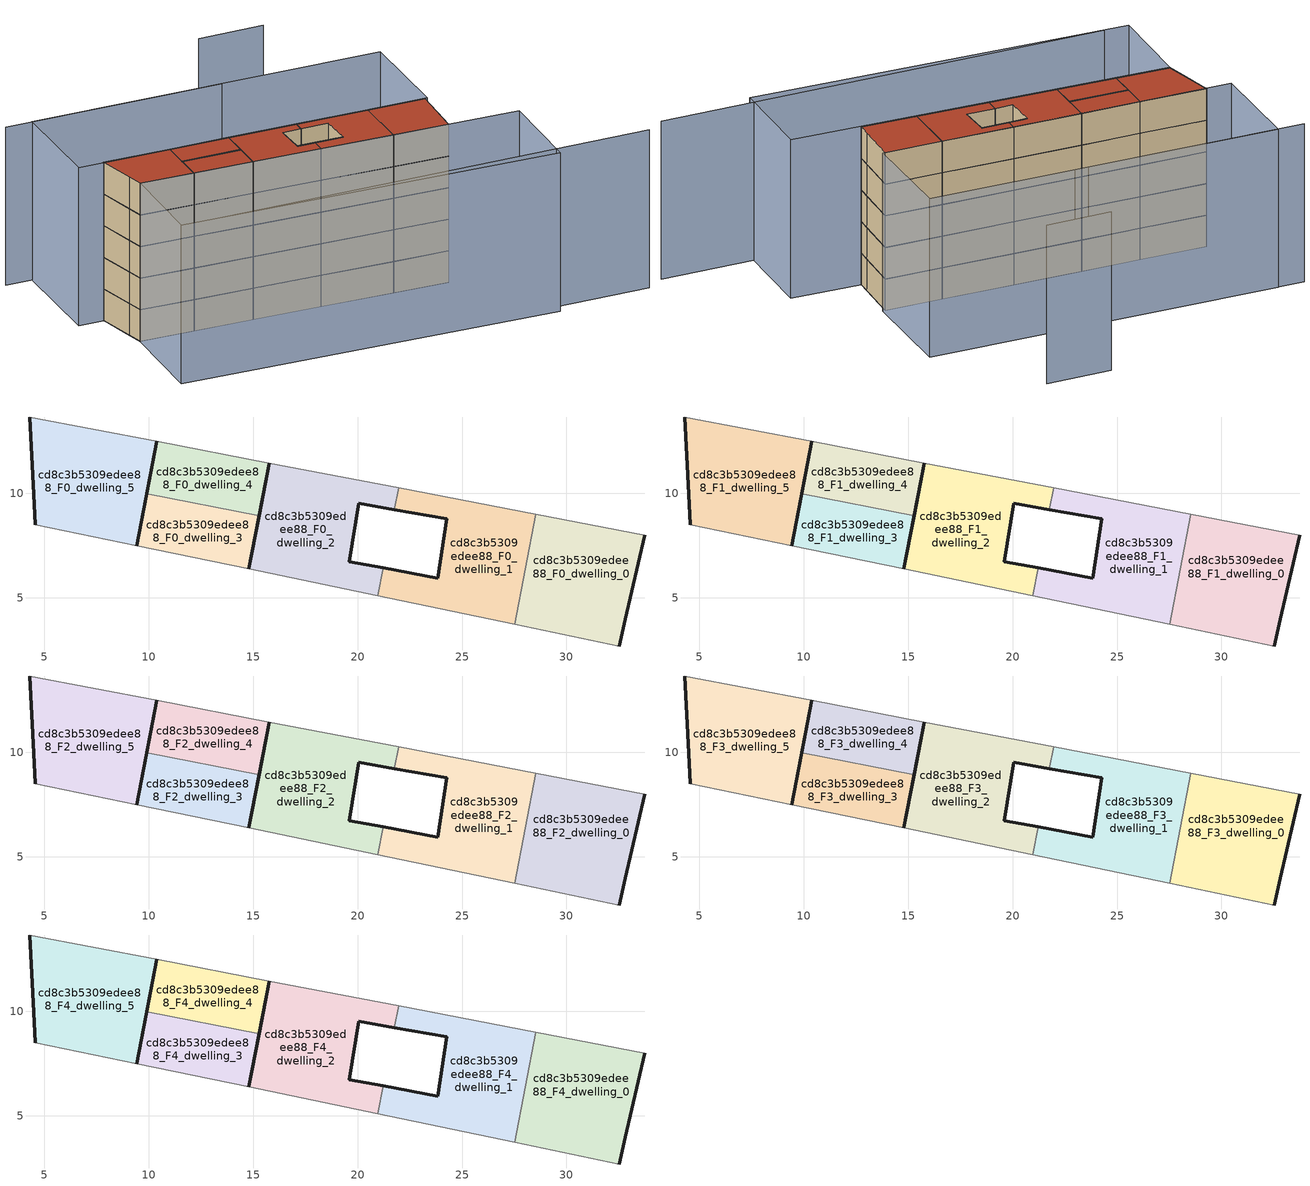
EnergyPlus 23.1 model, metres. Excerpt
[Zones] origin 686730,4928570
cd8c3b5309edee88_F0_dwelling_0
 floor ground (EU_floor_Construction): 32.53,2.69 32.82,3.97 33.74,7.99 28.54,8.99 27.52,3.73 z0
 wall outside (EU_wall_Construction): 33.74,7.99 32.82,3.97 32.53,2.69 z0:3
 wall to cd8c3b5309edee88_F0_dwelling_1 (EU_wall_Construction): 27.52,3.73 28.54,8.99 z0:3
 wall adiabatic (EU_wall_Construction): 28.54,8.99 33.74,7.99 / 32.53,2.69 27.52,3.73 z0:3
cd8c3b5309edee88_F0_dwelling_1
 floor ground (EU_floor_Construction): 27.52,3.73 28.54,8.99 21.96,10.26 21.76,9.22 24.27,8.79 23.84,5.95 21.23,6.43 20.97,5.1 z0
 wall outside (EU_wall_Construction): 21.23,6.43 23.84,5.95 24.27,8.79 21.76,9.22 z0:3
 wall to cd8c3b5309edee88_F0_dwelling_2 (EU_wall_Construction): 21.76,9.22 21.96,10.26 / 20.97,5.1 21.23,6.43 z0:3
 wall adiabatic (EU_wall_Construction): 21.96,10.26 28.54,8.99 / 27.52,3.73 20.97,5.1 z0:3
cd8c3b5309edee88_F0_dwelling_2
 floor ground (EU_floor_Construction): 20.97,5.1 21.23,6.43 19.6,6.74 20.06,9.53 21.76,9.22 21.96,10.26 15.76,11.45 14.79,6.38 z0
 wall outside (EU_wall_Construction): 14.79,6.38 15.76,11.45 / 21.76,9.22 20.06,9.53 19.6,6.74 21.23,6.43 z0:3
 wall adiabatic (EU_wall_Construction): 20.97,5.1 14.79,6.38 / 15.76,11.45 21.96,10.26 z0:3
cd8c3b5309edee88_F0_dwelling_3
 floor ground (EU_floor_Construction): 14.79,6.38 15.28,8.94 9.89,9.97 9.42,7.5 z0
 wall outside (EU_wall_Construction): 15.28,8.94 14.79,6.38 / 9.42,7.5 9.89,9.97 z0:3
 wall to cd8c3b5309edee88_F0_dwelling_4 (EU_wall_Construction): 9.89,9.97 15.28,8.94 z0:3
 wall adiabatic (EU_wall_Construction): 14.79,6.38 9.42,7.5 z0:3
cd8c3b5309edee88_F0_dwelling_4
 floor ground (EU_floor_Construction): 15.28,8.94 15.76,11.45 10.38,12.49 9.89,9.97 z0
 wall outside (EU_wall_Construction): 15.76,11.45 15.28,8.94 / 9.89,9.97 10.38,12.49 z0:3
 wall adiabatic (EU_wall_Construction): 10.38,12.49 15.76,11.45 z0:3
cd8c3b5309edee88_F0_dwelling_5
 floor ground (EU_floor_Construction): 9.42,7.5 10.38,12.49 4.31,13.66 4.49,9.96 4.56,8.51 z0
 wall outside (EU_wall_Construction): 10.38,12.49 9.42,7.5 / 4.56,8.51 4.49,9.96 4.31,13.66 z0:3
 wall adiabatic (EU_wall_Construction): 4.31,13.66 10.38,12.49 / 9.42,7.5 4.56,8.51 z0:3
cd8c3b5309edee88_F1_dwelling_0
 floor to cd8c3b5309edee88_F0_dwelling_0 (EU_floor_Construction): 32.53,2.69 32.82,3.97 33.74,7.99 28.54,8.99 27.52,3.73 z3
 wall outside (EU_wall_Construction): 33.74,7.99 32.82,3.97 32.53,2.69 z3:6
 wall to cd8c3b5309edee88_F1_dwelling_1 (EU_wall_Construction): 27.52,3.73 28.54,8.99 z3:6
 wall adiabatic (EU_wall_Construction): 28.54,8.99 33.74,7.99 / 32.53,2.69 27.52,3.73 z3:6
cd8c3b5309edee88_F1_dwelling_1
 floor to cd8c3b5309edee88_F0_dwelling_1 (EU_floor_Construction): 27.52,3.73 28.54,8.99 21.96,10.26 21.76,9.22 24.27,8.79 23.84,5.95 21.23,6.43 20.97,5.1 z3
 wall outside (EU_wall_Construction): 21.23,6.43 23.84,5.95 24.27,8.79 21.76,9.22 z3:6
 wall to cd8c3b5309edee88_F1_dwelling_2 (EU_wall_Construction): 21.76,9.22 21.96,10.26 / 20.97,5.1 21.23,6.43 z3:6
 wall adiabatic (EU_wall_Construction): 21.96,10.26 28.54,8.99 / 27.52,3.73 20.97,5.1 z3:6
cd8c3b5309edee88_F1_dwelling_2
 floor to cd8c3b5309edee88_F0_dwelling_2 (EU_floor_Construction): 20.97,5.1 21.23,6.43 19.6,6.74 20.06,9.53 21.76,9.22 21.96,10.26 15.76,11.45 14.79,6.38 z3
 wall outside (EU_wall_Construction): 14.79,6.38 15.76,11.45 / 21.76,9.22 20.06,9.53 19.6,6.74 21.23,6.43 z3:6
 wall adiabatic (EU_wall_Construction): 20.97,5.1 14.79,6.38 / 15.76,11.45 21.96,10.26 z3:6
cd8c3b5309edee88_F1_dwelling_3
 floor to cd8c3b5309edee88_F0_dwelling_3 (EU_floor_Construction): 14.79,6.38 15.28,8.94 9.89,9.97 9.42,7.5 z3
 wall outside (EU_wall_Construction): 15.28,8.94 14.79,6.38 / 9.42,7.5 9.89,9.97 z3:6
 wall to cd8c3b5309edee88_F1_dwelling_4 (EU_wall_Construction): 9.89,9.97 15.28,8.94 z3:6
 wall adiabatic (EU_wall_Construction): 14.79,6.38 9.42,7.5 z3:6
cd8c3b5309edee88_F1_dwelling_4
 floor to cd8c3b5309edee88_F0_dwelling_4 (EU_floor_Construction): 15.28,8.94 15.76,11.45 10.38,12.49 9.89,9.97 z3
 wall outside (EU_wall_Construction): 15.76,11.45 15.28,8.94 / 9.89,9.97 10.38,12.49 z3:6
 wall adiabatic (EU_wall_Construction): 10.38,12.49 15.76,11.45 z3:6
cd8c3b5309edee88_F1_dwelling_5
 floor to cd8c3b5309edee88_F0_dwelling_5 (EU_floor_Construction): 9.42,7.5 10.38,12.49 4.31,13.66 4.49,9.96 4.56,8.51 z3
 wall outside (EU_wall_Construction): 10.38,12.49 9.42,7.5 / 4.56,8.51 4.49,9.96 4.31,13.66 z3:6
 wall adiabatic (EU_wall_Construction): 4.31,13.66 10.38,12.49 / 9.42,7.5 4.56,8.51 z3:6
cd8c3b5309edee88_F2_dwelling_0
 floor to cd8c3b5309edee88_F1_dwelling_0 (EU_floor_Construction): 32.53,2.69 32.82,3.97 33.74,7.99 28.54,8.99 27.52,3.73 z6
 wall outside (EU_wall_Construction): 33.74,7.99 32.82,3.97 32.53,2.69 z6:9
 wall to cd8c3b5309edee88_F2_dwelling_1 (EU_wall_Construction): 27.52,3.73 28.54,8.99 z6:9
 wall adiabatic (EU_wall_Construction): 28.54,8.99 33.74,7.99 / 32.53,2.69 27.52,3.73 z6:9
cd8c3b5309edee88_F2_dwelling_1
 floor to cd8c3b5309edee88_F1_dwelling_1 (EU_floor_Construction): 27.52,3.73 28.54,8.99 21.96,10.26 21.76,9.22 24.27,8.79 23.84,5.95 21.23,6.43 20.97,5.1 z6
 wall outside (EU_wall_Construction): 21.23,6.43 23.84,5.95 24.27,8.79 21.76,9.22 z6:9
 wall to cd8c3b5309edee88_F2_dwelling_2 (EU_wall_Construction): 21.76,9.22 21.96,10.26 / 20.97,5.1 21.23,6.43 z6:9
 wall adiabatic (EU_wall_Construction): 21.96,10.26 28.54,8.99 / 27.52,3.73 20.97,5.1 z6:9
cd8c3b5309edee88_F2_dwelling_2
 floor to cd8c3b5309edee88_F1_dwelling_2 (EU_floor_Construction): 20.97,5.1 21.23,6.43 19.6,6.74 20.06,9.53 21.76,9.22 21.96,10.26 15.76,11.45 14.79,6.38 z6
 wall outside (EU_wall_Construction): 14.79,6.38 15.76,11.45 / 21.76,9.22 20.06,9.53 19.6,6.74 21.23,6.43 z6:9
 wall adiabatic (EU_wall_Construction): 20.97,5.1 14.79,6.38 / 15.76,11.45 21.96,10.26 z6:9
cd8c3b5309edee88_F2_dwelling_3
 floor to cd8c3b5309edee88_F1_dwelling_3 (EU_floor_Construction): 14.79,6.38 15.28,8.94 9.89,9.97 9.42,7.5 z6
 wall outside (EU_wall_Construction): 15.28,8.94 14.79,6.38 / 9.42,7.5 9.89,9.97 z6:9
 wall to cd8c3b5309edee88_F2_dwelling_4 (EU_wall_Construction): 9.89,9.97 15.28,8.94 z6:9
 wall adiabatic (EU_wall_Construction): 14.79,6.38 9.42,7.5 z6:9
cd8c3b5309edee88_F2_dwelling_4
 floor to cd8c3b5309edee88_F1_dwelling_4 (EU_floor_Construction): 15.28,8.94 15.76,11.45 10.38,12.49 9.89,9.97 z6
 wall outside (EU_wall_Construction): 15.76,11.45 15.28,8.94 / 9.89,9.97 10.38,12.49 z6:9
 wall adiabatic (EU_wall_Construction): 10.38,12.49 15.76,11.45 z6:9
cd8c3b5309edee88_F2_dwelling_5
 floor to cd8c3b5309edee88_F1_dwelling_5 (EU_floor_Construction): 9.42,7.5 10.38,12.49 4.31,13.66 4.49,9.96 4.56,8.51 z6
 wall outside (EU_wall_Construction): 10.38,12.49 9.42,7.5 / 4.56,8.51 4.49,9.96 4.31,13.66 z6:9
 wall adiabatic (EU_wall_Construction): 4.31,13.66 10.38,12.49 / 9.42,7.5 4.56,8.51 z6:9
cd8c3b5309edee88_F3_dwelling_0
 floor to cd8c3b5309edee88_F2_dwelling_0 (EU_floor_Construction): 32.53,2.69 32.82,3.97 33.74,7.99 28.54,8.99 27.52,3.73 z9
 wall outside (EU_wall_Construction): 33.74,7.99 32.82,3.97 32.53,2.69 z9:12
 wall to cd8c3b5309edee88_F3_dwelling_1 (EU_wall_Construction): 27.52,3.73 28.54,8.99 z9:12
 wall adiabatic (EU_wall_Construction): 28.54,8.99 33.74,7.99 / 32.53,2.69 27.52,3.73 z9:12
cd8c3b5309edee88_F3_dwelling_1
 floor to cd8c3b5309edee88_F2_dwelling_1 (EU_floor_Construction): 27.52,3.73 28.54,8.99 21.96,10.26 21.76,9.22 24.27,8.79 23.84,5.95 21.23,6.43 20.97,5.1 z9
 wall outside (EU_wall_Construction): 21.23,6.43 23.84,5.95 24.27,8.79 21.76,9.22 z9:12
 wall to cd8c3b5309edee88_F3_dwelling_2 (EU_wall_Construction): 21.76,9.22 21.96,10.26 / 20.97,5.1 21.23,6.43 z9:12
 wall adiabatic (EU_wall_Construction): 21.96,10.26 28.54,8.99 / 27.52,3.73 20.97,5.1 z9:12
cd8c3b5309edee88_F3_dwelling_2
 floor to cd8c3b5309edee88_F2_dwelling_2 (EU_floor_Construction): 20.97,5.1 21.23,6.43 19.6,6.74 20.06,9.53 21.76,9.22 21.96,10.26 15.76,11.45 14.79,6.38 z9
 wall outside (EU_wall_Construction): 14.79,6.38 15.76,11.45 / 21.76,9.22 20.06,9.53 19.6,6.74 21.23,6.43 z9:12
 wall adiabatic (EU_wall_Construction): 20.97,5.1 14.79,6.38 / 15.76,11.45 21.96,10.26 z9:12
cd8c3b5309edee88_F3_dwelling_3
 floor to cd8c3b5309edee88_F2_dwelling_3 (EU_floor_Construction): 14.79,6.38 15.28,8.94 9.89,9.97 9.42,7.5 z9
 wall outside (EU_wall_Construction): 15.28,8.94 14.79,6.38 / 9.42,7.5 9.89,9.97 z9:12
 wall to cd8c3b5309edee88_F3_dwelling_4 (EU_wall_Construction): 9.89,9.97 15.28,8.94 z9:12
 wall adiabatic (EU_wall_Construction): 14.79,6.38 9.42,7.5 z9:12
cd8c3b5309edee88_F3_dwelling_4
 floor to cd8c3b5309edee88_F2_dwelling_4 (EU_floor_Construction): 15.28,8.94 15.76,11.45 10.38,12.49 9.89,9.97 z9
 wall outside (EU_wall_Construction): 15.76,11.45 15.28,8.94 / 9.89,9.97 10.38,12.49 z9:12
 wall adiabatic (EU_wall_Construction): 10.38,12.49 15.76,11.45 z9:12
cd8c3b5309edee88_F3_dwelling_5
 floor to cd8c3b5309edee88_F2_dwelling_5 (EU_floor_Construction): 9.42,7.5 10.38,12.49 4.31,13.66 4.49,9.96 4.56,8.51 z9
 wall outside (EU_wall_Construction): 10.38,12.49 9.42,7.5 / 4.56,8.51 4.49,9.96 4.31,13.66 z9:12
 wall adiabatic (EU_wall_Construction): 4.31,13.66 10.38,12.49 / 9.42,7.5 4.56,8.51 z9:12
cd8c3b5309edee88_F4_dwelling_0
 floor to cd8c3b5309edee88_F3_dwelling_0 (EU_floor_Construction): 32.53,2.69 32.82,3.97 33.74,7.99 28.54,8.99 27.52,3.73 z12
 wall outside (EU_wall_Construction): 33.74,7.99 32.82,3.97 32.53,2.69 z12:15
 wall to cd8c3b5309edee88_F4_dwelling_1 (EU_wall_Construction): 27.52,3.73 28.54,8.99 z12:15
 wall adiabatic (EU_wall_Construction): 28.54,8.99 33.74,7.99 / 32.53,2.69 27.52,3.73 z12:15
 roof outside (EU_roof_Construction): 33.74,7.99 32.82,3.97 32.53,2.69 27.52,3.73 28.54,8.99 z15
cd8c3b5309edee88_F4_dwelling_1
 floor to cd8c3b5309edee88_F3_dwelling_1 (EU_floor_Construction): 27.52,3.73 28.54,8.99 21.96,10.26 21.76,9.22 24.27,8.79 23.84,5.95 21.23,6.43 20.97,5.1 z12
 wall outside (EU_wall_Construction): 21.23,6.43 23.84,5.95 24.27,8.79 21.76,9.22 z12:15
 wall to cd8c3b5309edee88_F4_dwelling_2 (EU_wall_Construction): 21.76,9.22 21.96,10.26 / 20.97,5.1 21.23,6.43 z12:15
 wall adiabatic (EU_wall_Construction): 21.96,10.26 28.54,8.99 / 27.52,3.73 20.97,5.1 z12:15
 roof outside (EU_roof_Construction): 28.54,8.99 27.52,3.73 20.97,5.1 21.23,6.43 23.84,5.95 24.27,8.79 21.76,9.22 21.96,10.26 z15
cd8c3b5309edee88_F4_dwelling_2
 floor to cd8c3b5309edee88_F3_dwelling_2 (EU_floor_Construction): 20.97,5.1 21.23,6.43 19.6,6.74 20.06,9.53 21.76,9.22 21.96,10.26 15.76,11.45 14.79,6.38 z12
 wall outside (EU_wall_Construction): 14.79,6.38 15.76,11.45 / 21.76,9.22 20.06,9.53 19.6,6.74 21.23,6.43 z12:15
 wall adiabatic (EU_wall_Construction): 20.97,5.1 14.79,6.38 / 15.76,11.45 21.96,10.26 z12:15
 roof outside (EU_roof_Construction): 21.96,10.26 21.76,9.22 20.06,9.53 19.6,6.74 21.23,6.43 20.97,5.1 14.79,6.38 15.76,11.45 z15
cd8c3b5309edee88_F4_dwelling_3
 floor to cd8c3b5309edee88_F3_dwelling_3 (EU_floor_Construction): 14.79,6.38 15.28,8.94 9.89,9.97 9.42,7.5 z12
 wall outside (EU_wall_Construction): 15.28,8.94 14.79,6.38 / 9.42,7.5 9.89,9.97 z12:15
 wall to cd8c3b5309edee88_F4_dwelling_4 (EU_wall_Construction): 9.89,9.97 15.28,8.94 z12:15
 wall adiabatic (EU_wall_Construction): 14.79,6.38 9.42,7.5 z12:15
 roof outside (EU_roof_Construction): 15.28,8.94 14.79,6.38 9.42,7.5 9.89,9.97 z15
cd8c3b5309edee88_F4_dwelling_4
 floor to cd8c3b5309edee88_F3_dwelling_4 (EU_floor_Construction): 15.28,8.94 15.76,11.45 10.38,12.49 9.89,9.97 z12
 wall outside (EU_wall_Construction): 15.76,11.45 15.28,8.94 / 9.89,9.97 10.38,12.49 z12:15
 wall adiabatic (EU_wall_Construction): 10.38,12.49 15.76,11.45 z12:15
 roof outside (EU_roof_Construction): 15.76,11.45 15.28,8.94 9.89,9.97 10.38,12.49 z15
cd8c3b5309edee88_F4_dwelling_5
 floor to cd8c3b5309edee88_F3_dwelling_5 (EU_floor_Construction): 9.42,7.5 10.38,12.49 4.31,13.66 4.49,9.96 4.56,8.51 z12
 wall outside (EU_wall_Construction): 10.38,12.49 9.42,7.5 / 4.56,8.51 4.49,9.96 4.31,13.66 z12:15
 wall adiabatic (EU_wall_Construction): 4.31,13.66 10.38,12.49 / 9.42,7.5 4.56,8.51 z12:15
 roof outside (EU_roof_Construction): 10.38,12.49 9.42,7.5 4.56,8.51 4.49,9.96 4.31,13.66 z15
shading: 5.01,-0.52 45.88,-7.89 / 22.41,19.97 1.42,23.92 / 30.53,27.3 24.53,28.36 / 4.56,8.51 38.92,1.36 / 38.92,1.36 37.13,-7.23 / 37.13,-7.23 2.77,-0.08 / 2.77,-0.08 4.56,8.51 / 3.81,23.49 35.75,17.44 / 35.75,17.44 33.95,7.95 / 33.95,7.95 2.01,14 / 2.01,14 3.81,23.49 z0:15
[Building]
EU S2 Campaign: North Axis=0; Terrain=City; Solar Distribution=FullExterior
[Site:Location]
Bologna: Latitude=44.5; Longitude=11.25; Time Zone=1; Elevation=37
[SizingPeriod:WeatherFileDays]
AnnualSizingPeriod: Begin Month=1; Begin Day of Month=1; End Month=12; End Day of Month=31; Day of Week for Start Day=Monday; Use Weather File Daylight Saving Period=No; Use Weather File Rain and Snow Indicators=No
[MATERIAL]
EU_InternalMass_Material: Roughness=MediumRough; Thickness=0.1; Conductivity=1; Density=1800; Specific Heat=900; Thermal Absorptance=0.9; Solar Absorptance=0.7; Visible Absorptance=0.7
[MATERIAL:NOMASS] Roughness=MediumRough; Thermal Absorptance=0.9; Solar Absorptance=0.7; Visible Absorptance=0.7
Name | Thermal Resistance
EU_wall_NoMass | 0.779417
EU_roof_NoMass | 0.435466
EU_floor_NoMass | 0.588222
[CONSTRUCTION]
EU_wall_Construction: EU_wall_NoMass
EU_roof_Construction: EU_roof_NoMass
EU_floor_Construction: EU_floor_NoMass
EU_InternalMass_Construction: EU_InternalMass_Material
[ZONE] Type=1; Multiplier=1; Ceiling Height=autocalculate; Floor Area=autocalculate; Part of Total Floor Area=Yes
Name | Volume
cd8c3b5309edee88_F0_dwelling_0; cd8c3b5309edee88_F1_dwelling_0; cd8c3b5309edee88_F2_dwelling_0; cd8c3b5309edee88_F3_dwelling_0; cd8c3b5309edee88_F4_dwelling_0 | 84.2629
cd8c3b5309edee88_F0_dwelling_1; cd8c3b5309edee88_F1_dwelling_1; cd8c3b5309edee88_F2_dwelling_1; cd8c3b5309edee88_F3_dwelling_1; cd8c3b5309edee88_F4_dwelling_1 | 84.2622
cd8c3b5309edee88_F0_dwelling_2; cd8c3b5309edee88_F1_dwelling_2; cd8c3b5309edee88_F2_dwelling_2; cd8c3b5309edee88_F3_dwelling_2; cd8c3b5309edee88_F4_dwelling_2; cd8c3b5309edee88_F0_dwelling_5; cd8c3b5309edee88_F1_dwelling_5; cd8c3b5309edee88_F2_dwelling_5; cd8c3b5309edee88_F3_dwelling_5; cd8c3b5309edee88_F4_dwelling_5 | 84.2498
cd8c3b5309edee88_F0_dwelling_3; cd8c3b5309edee88_F1_dwelling_3; cd8c3b5309edee88_F2_dwelling_3; cd8c3b5309edee88_F3_dwelling_3; cd8c3b5309edee88_F4_dwelling_3 | 42.1311
cd8c3b5309edee88_F0_dwelling_4; cd8c3b5309edee88_F1_dwelling_4; cd8c3b5309edee88_F2_dwelling_4; cd8c3b5309edee88_F3_dwelling_4; cd8c3b5309edee88_F4_dwelling_4 | 42.1348
[INTERNALMASS] Construction=EU_InternalMass_Construction
Name | Zone or ZoneList | Surface Area
cd8c3b5309edee88_F0_dwelling_0_EU_InternalMass | cd8c3b5309edee88_F0_dwelling_0 | 28.0876
cd8c3b5309edee88_F0_dwelling_1_EU_InternalMass | cd8c3b5309edee88_F0_dwelling_1 | 28.0874
cd8c3b5309edee88_F0_dwelling_2_EU_InternalMass | cd8c3b5309edee88_F0_dwelling_2 | 28.0833
cd8c3b5309edee88_F0_dwelling_3_EU_InternalMass | cd8c3b5309edee88_F0_dwelling_3 | 14.044
cd8c3b5309edee88_F0_dwelling_4_EU_InternalMass | cd8c3b5309edee88_F0_dwelling_4 | 14.0448
cd8c3b5309edee88_F0_dwelling_5_EU_InternalMass | cd8c3b5309edee88_F0_dwelling_5 | 28.0831
cd8c3b5309edee88_F1_dwelling_0_EU_InternalMass | cd8c3b5309edee88_F1_dwelling_0 | 28.0876
cd8c3b5309edee88_F1_dwelling_1_EU_InternalMass | cd8c3b5309edee88_F1_dwelling_1 | 28.0874
cd8c3b5309edee88_F1_dwelling_2_EU_InternalMass | cd8c3b5309edee88_F1_dwelling_2 | 28.0833
cd8c3b5309edee88_F1_dwelling_3_EU_InternalMass | cd8c3b5309edee88_F1_dwelling_3 | 14.044
cd8c3b5309edee88_F1_dwelling_4_EU_InternalMass | cd8c3b5309edee88_F1_dwelling_4 | 14.0448
cd8c3b5309edee88_F1_dwelling_5_EU_InternalMass | cd8c3b5309edee88_F1_dwelling_5 | 28.0831
cd8c3b5309edee88_F2_dwelling_0_EU_InternalMass | cd8c3b5309edee88_F2_dwelling_0 | 28.0876
cd8c3b5309edee88_F2_dwelling_1_EU_InternalMass | cd8c3b5309edee88_F2_dwelling_1 | 28.0874
cd8c3b5309edee88_F2_dwelling_2_EU_InternalMass | cd8c3b5309edee88_F2_dwelling_2 | 28.0833
cd8c3b5309edee88_F2_dwelling_3_EU_InternalMass | cd8c3b5309edee88_F2_dwelling_3 | 14.044
cd8c3b5309edee88_F2_dwelling_4_EU_InternalMass | cd8c3b5309edee88_F2_dwelling_4 | 14.0448
cd8c3b5309edee88_F2_dwelling_5_EU_InternalMass | cd8c3b5309edee88_F2_dwelling_5 | 28.0831
cd8c3b5309edee88_F3_dwelling_0_EU_InternalMass | cd8c3b5309edee88_F3_dwelling_0 | 28.0876
cd8c3b5309edee88_F3_dwelling_1_EU_InternalMass | cd8c3b5309edee88_F3_dwelling_1 | 28.0874
cd8c3b5309edee88_F3_dwelling_2_EU_InternalMass | cd8c3b5309edee88_F3_dwelling_2 | 28.0833
cd8c3b5309edee88_F3_dwelling_3_EU_InternalMass | cd8c3b5309edee88_F3_dwelling_3 | 14.044
cd8c3b5309edee88_F3_dwelling_4_EU_InternalMass | cd8c3b5309edee88_F3_dwelling_4 | 14.0448
cd8c3b5309edee88_F3_dwelling_5_EU_InternalMass | cd8c3b5309edee88_F3_dwelling_5 | 28.0831
cd8c3b5309edee88_F4_dwelling_0_EU_InternalMass | cd8c3b5309edee88_F4_dwelling_0 | 28.0876
cd8c3b5309edee88_F4_dwelling_1_EU_InternalMass | cd8c3b5309edee88_F4_dwelling_1 | 28.0874
cd8c3b5309edee88_F4_dwelling_2_EU_InternalMass | cd8c3b5309edee88_F4_dwelling_2 | 28.0833
cd8c3b5309edee88_F4_dwelling_3_EU_InternalMass | cd8c3b5309edee88_F4_dwelling_3 | 14.044
cd8c3b5309edee88_F4_dwelling_4_EU_InternalMass | cd8c3b5309edee88_F4_dwelling_4 | 14.0448
cd8c3b5309edee88_F4_dwelling_5_EU_InternalMass | cd8c3b5309edee88_F4_dwelling_5 | 28.0831
[OTHEREQUIPMENT] Fuel Type=Electricity; Design Level Calculation Method=Watts/Area; Power per Zone Floor Area=1; Fraction Latent=0; Fraction Radiant=0; Fraction Lost=0; Carbon Dioxide Generation Rate=0; EndUse Subcategory=EU_Step8_InternalGains
Name | Zone or ZoneList or Space or SpaceList | Schedule
EU_Step8_InternalGain_cd8c3b5309edee88_F0_dwelling_0_f000 | cd8c3b5309edee88_F0_dwelling_0 | EU_Step8_GainSchedule_cd8c3b5309edee88_F0_dwelling_0_f000
EU_Step8_InternalGain_cd8c3b5309edee88_F0_dwelling_1_f000 | cd8c3b5309edee88_F0_dwelling_1 | EU_Step8_GainSchedule_cd8c3b5309edee88_F0_dwelling_1_f000
EU_Step8_InternalGain_cd8c3b5309edee88_F0_dwelling_2_f000 | cd8c3b5309edee88_F0_dwelling_2 | EU_Step8_GainSchedule_cd8c3b5309edee88_F0_dwelling_2_f000
EU_Step8_InternalGain_cd8c3b5309edee88_F0_dwelling_3_f000 | cd8c3b5309edee88_F0_dwelling_3 | EU_Step8_GainSchedule_cd8c3b5309edee88_F0_dwelling_3_f000
EU_Step8_InternalGain_cd8c3b5309edee88_F0_dwelling_4_f000 | cd8c3b5309edee88_F0_dwelling_4 | EU_Step8_GainSchedule_cd8c3b5309edee88_F0_dwelling_4_f000
EU_Step8_InternalGain_cd8c3b5309edee88_F0_dwelling_5_f000 | cd8c3b5309edee88_F0_dwelling_5 | EU_Step8_GainSchedule_cd8c3b5309edee88_F0_dwelling_5_f000
EU_Step8_InternalGain_cd8c3b5309edee88_F1_dwelling_0_f000 | cd8c3b5309edee88_F1_dwelling_0 | EU_Step8_GainSchedule_cd8c3b5309edee88_F1_dwelling_0_f000
EU_Step8_InternalGain_cd8c3b5309edee88_F1_dwelling_1_f000 | cd8c3b5309edee88_F1_dwelling_1 | EU_Step8_GainSchedule_cd8c3b5309edee88_F1_dwelling_1_f000
EU_Step8_InternalGain_cd8c3b5309edee88_F1_dwelling_2_f000 | cd8c3b5309edee88_F1_dwelling_2 | EU_Step8_GainSchedule_cd8c3b5309edee88_F1_dwelling_2_f000
EU_Step8_InternalGain_cd8c3b5309edee88_F1_dwelling_3_f000 | cd8c3b5309edee88_F1_dwelling_3 | EU_Step8_GainSchedule_cd8c3b5309edee88_F1_dwelling_3_f000
EU_Step8_InternalGain_cd8c3b5309edee88_F1_dwelling_4_f000 | cd8c3b5309edee88_F1_dwelling_4 | EU_Step8_GainSchedule_cd8c3b5309edee88_F1_dwelling_4_f000
EU_Step8_InternalGain_cd8c3b5309edee88_F1_dwelling_5_f000 | cd8c3b5309edee88_F1_dwelling_5 | EU_Step8_GainSchedule_cd8c3b5309edee88_F1_dwelling_5_f000
EU_Step8_InternalGain_cd8c3b5309edee88_F2_dwelling_0_f000 | cd8c3b5309edee88_F2_dwelling_0 | EU_Step8_GainSchedule_cd8c3b5309edee88_F2_dwelling_0_f000
EU_Step8_InternalGain_cd8c3b5309edee88_F2_dwelling_1_f000 | cd8c3b5309edee88_F2_dwelling_1 | EU_Step8_GainSchedule_cd8c3b5309edee88_F2_dwelling_1_f000
EU_Step8_InternalGain_cd8c3b5309edee88_F2_dwelling_2_f000 | cd8c3b5309edee88_F2_dwelling_2 | EU_Step8_GainSchedule_cd8c3b5309edee88_F2_dwelling_2_f000
EU_Step8_InternalGain_cd8c3b5309edee88_F2_dwelling_3_f000 | cd8c3b5309edee88_F2_dwelling_3 | EU_Step8_GainSchedule_cd8c3b5309edee88_F2_dwelling_3_f000
EU_Step8_InternalGain_cd8c3b5309edee88_F2_dwelling_4_f000 | cd8c3b5309edee88_F2_dwelling_4 | EU_Step8_GainSchedule_cd8c3b5309edee88_F2_dwelling_4_f000
EU_Step8_InternalGain_cd8c3b5309edee88_F2_dwelling_5_f000 | cd8c3b5309edee88_F2_dwelling_5 | EU_Step8_GainSchedule_cd8c3b5309edee88_F2_dwelling_5_f000
EU_Step8_InternalGain_cd8c3b5309edee88_F3_dwelling_0_f000 | cd8c3b5309edee88_F3_dwelling_0 | EU_Step8_GainSchedule_cd8c3b5309edee88_F3_dwelling_0_f000
EU_Step8_InternalGain_cd8c3b5309edee88_F3_dwelling_1_f000 | cd8c3b5309edee88_F3_dwelling_1 | EU_Step8_GainSchedule_cd8c3b5309edee88_F3_dwelling_1_f000
EU_Step8_InternalGain_cd8c3b5309edee88_F3_dwelling_2_f000 | cd8c3b5309edee88_F3_dwelling_2 | EU_Step8_GainSchedule_cd8c3b5309edee88_F3_dwelling_2_f000
EU_Step8_InternalGain_cd8c3b5309edee88_F3_dwelling_3_f000 | cd8c3b5309edee88_F3_dwelling_3 | EU_Step8_GainSchedule_cd8c3b5309edee88_F3_dwelling_3_f000
EU_Step8_InternalGain_cd8c3b5309edee88_F3_dwelling_4_f000 | cd8c3b5309edee88_F3_dwelling_4 | EU_Step8_GainSchedule_cd8c3b5309edee88_F3_dwelling_4_f000
EU_Step8_InternalGain_cd8c3b5309edee88_F3_dwelling_5_f000 | cd8c3b5309edee88_F3_dwelling_5 | EU_Step8_GainSchedule_cd8c3b5309edee88_F3_dwelling_5_f000
EU_Step8_InternalGain_cd8c3b5309edee88_F4_dwelling_0_f000 | cd8c3b5309edee88_F4_dwelling_0 | EU_Step8_GainSchedule_cd8c3b5309edee88_F4_dwelling_0_f000
EU_Step8_InternalGain_cd8c3b5309edee88_F4_dwelling_1_f000 | cd8c3b5309edee88_F4_dwelling_1 | EU_Step8_GainSchedule_cd8c3b5309edee88_F4_dwelling_1_f000
EU_Step8_InternalGain_cd8c3b5309edee88_F4_dwelling_2_f000 | cd8c3b5309edee88_F4_dwelling_2 | EU_Step8_GainSchedule_cd8c3b5309edee88_F4_dwelling_2_f000
EU_Step8_InternalGain_cd8c3b5309edee88_F4_dwelling_3_f000 | cd8c3b5309edee88_F4_dwelling_3 | EU_Step8_GainSchedule_cd8c3b5309edee88_F4_dwelling_3_f000
EU_Step8_InternalGain_cd8c3b5309edee88_F4_dwelling_4_f000 | cd8c3b5309edee88_F4_dwelling_4 | EU_Step8_GainSchedule_cd8c3b5309edee88_F4_dwelling_4_f000
EU_Step8_InternalGain_cd8c3b5309edee88_F4_dwelling_5_f000 | cd8c3b5309edee88_F4_dwelling_5 | EU_Step8_GainSchedule_cd8c3b5309edee88_F4_dwelling_5_f000
[ZONEVENTILATION:DESIGNFLOWRATE] Schedule=EU_AlwaysOn; Design Flow Rate Calculation Method=AirChanges/Hour; Air Changes per Hour=0.712058; Ventilation Type=Natural; Fan Pressure Rise=0; Fan Total Efficiency=1; Constant Term Coefficient=1; Temperature Term Coefficient=0; Velocity Term Coefficient=0; Velocity Squared Term Coefficient=0; Minimum Indoor Temperature=-100; Maximum Indoor Temperature=100; Delta Temperature=-100; Minimum Outdoor Temperature=-100; Maximum Outdoor Temperature=100; Maximum Wind Speed=40
Name | Zone or ZoneList or Space or SpaceList
EU_ConstantAir_cd8c3b5309edee88_F0_dwelling_0 | cd8c3b5309edee88_F0_dwelling_0
EU_ConstantAir_cd8c3b5309edee88_F0_dwelling_1 | cd8c3b5309edee88_F0_dwelling_1
EU_ConstantAir_cd8c3b5309edee88_F0_dwelling_2 | cd8c3b5309edee88_F0_dwelling_2
EU_ConstantAir_cd8c3b5309edee88_F0_dwelling_3 | cd8c3b5309edee88_F0_dwelling_3
EU_ConstantAir_cd8c3b5309edee88_F0_dwelling_4 | cd8c3b5309edee88_F0_dwelling_4
EU_ConstantAir_cd8c3b5309edee88_F0_dwelling_5 | cd8c3b5309edee88_F0_dwelling_5
EU_ConstantAir_cd8c3b5309edee88_F1_dwelling_0 | cd8c3b5309edee88_F1_dwelling_0
EU_ConstantAir_cd8c3b5309edee88_F1_dwelling_1 | cd8c3b5309edee88_F1_dwelling_1
EU_ConstantAir_cd8c3b5309edee88_F1_dwelling_2 | cd8c3b5309edee88_F1_dwelling_2
EU_ConstantAir_cd8c3b5309edee88_F1_dwelling_3 | cd8c3b5309edee88_F1_dwelling_3
EU_ConstantAir_cd8c3b5309edee88_F1_dwelling_4 | cd8c3b5309edee88_F1_dwelling_4
EU_ConstantAir_cd8c3b5309edee88_F1_dwelling_5 | cd8c3b5309edee88_F1_dwelling_5
EU_ConstantAir_cd8c3b5309edee88_F2_dwelling_0 | cd8c3b5309edee88_F2_dwelling_0
EU_ConstantAir_cd8c3b5309edee88_F2_dwelling_1 | cd8c3b5309edee88_F2_dwelling_1
EU_ConstantAir_cd8c3b5309edee88_F2_dwelling_2 | cd8c3b5309edee88_F2_dwelling_2
EU_ConstantAir_cd8c3b5309edee88_F2_dwelling_3 | cd8c3b5309edee88_F2_dwelling_3
EU_ConstantAir_cd8c3b5309edee88_F2_dwelling_4 | cd8c3b5309edee88_F2_dwelling_4
EU_ConstantAir_cd8c3b5309edee88_F2_dwelling_5 | cd8c3b5309edee88_F2_dwelling_5
EU_ConstantAir_cd8c3b5309edee88_F3_dwelling_0 | cd8c3b5309edee88_F3_dwelling_0
EU_ConstantAir_cd8c3b5309edee88_F3_dwelling_1 | cd8c3b5309edee88_F3_dwelling_1
EU_ConstantAir_cd8c3b5309edee88_F3_dwelling_2 | cd8c3b5309edee88_F3_dwelling_2
EU_ConstantAir_cd8c3b5309edee88_F3_dwelling_3 | cd8c3b5309edee88_F3_dwelling_3
EU_ConstantAir_cd8c3b5309edee88_F3_dwelling_4 | cd8c3b5309edee88_F3_dwelling_4
EU_ConstantAir_cd8c3b5309edee88_F3_dwelling_5 | cd8c3b5309edee88_F3_dwelling_5
EU_ConstantAir_cd8c3b5309edee88_F4_dwelling_0 | cd8c3b5309edee88_F4_dwelling_0
EU_ConstantAir_cd8c3b5309edee88_F4_dwelling_1 | cd8c3b5309edee88_F4_dwelling_1
EU_ConstantAir_cd8c3b5309edee88_F4_dwelling_2 | cd8c3b5309edee88_F4_dwelling_2
EU_ConstantAir_cd8c3b5309edee88_F4_dwelling_3 | cd8c3b5309edee88_F4_dwelling_3
EU_ConstantAir_cd8c3b5309edee88_F4_dwelling_4 | cd8c3b5309edee88_F4_dwelling_4
EU_ConstantAir_cd8c3b5309edee88_F4_dwelling_5 | cd8c3b5309edee88_F4_dwelling_5
[HVACTEMPLATE:THERMOSTAT] Constant Heating Setpoint=20; Constant Cooling Setpoint=50
EU_HeatOnly_cd8c3b5309edee88_F0_dwelling_0; EU_HeatOnly_cd8c3b5309edee88_F0_dwelling_1; EU_HeatOnly_cd8c3b5309edee88_F0_dwelling_2; EU_HeatOnly_cd8c3b5309edee88_F0_dwelling_3; EU_HeatOnly_cd8c3b5309edee88_F0_dwelling_4; EU_HeatOnly_cd8c3b5309edee88_F0_dwelling_5; EU_HeatOnly_cd8c3b5309edee88_F1_dwelling_0; EU_HeatOnly_cd8c3b5309edee88_F1_dwelling_1; EU_HeatOnly_cd8c3b5309edee88_F1_dwelling_2; EU_HeatOnly_cd8c3b5309edee88_F1_dwelling_3; EU_HeatOnly_cd8c3b5309edee88_F1_dwelling_4; EU_HeatOnly_cd8c3b5309edee88_F1_dwelling_5; EU_HeatOnly_cd8c3b5309edee88_F2_dwelling_0; EU_HeatOnly_cd8c3b5309edee88_F2_dwelling_1; EU_HeatOnly_cd8c3b5309edee88_F2_dwelling_2; EU_HeatOnly_cd8c3b5309edee88_F2_dwelling_3; EU_HeatOnly_cd8c3b5309edee88_F2_dwelling_4; EU_HeatOnly_cd8c3b5309edee88_F2_dwelling_5; EU_HeatOnly_cd8c3b5309edee88_F3_dwelling_0; EU_HeatOnly_cd8c3b5309edee88_F3_dwelling_1; EU_HeatOnly_cd8c3b5309edee88_F3_dwelling_2; EU_HeatOnly_cd8c3b5309edee88_F3_dwelling_3; EU_HeatOnly_cd8c3b5309edee88_F3_dwelling_4; EU_HeatOnly_cd8c3b5309edee88_F3_dwelling_5; EU_HeatOnly_cd8c3b5309edee88_F4_dwelling_0; EU_HeatOnly_cd8c3b5309edee88_F4_dwelling_1; EU_HeatOnly_cd8c3b5309edee88_F4_dwelling_2; EU_HeatOnly_cd8c3b5309edee88_F4_dwelling_3; EU_HeatOnly_cd8c3b5309edee88_F4_dwelling_4; EU_HeatOnly_cd8c3b5309edee88_F4_dwelling_5
[HVACTEMPLATE:ZONE:IDEALLOADSAIRSYSTEM] System Availability Schedule=EU_AlwaysOn; Maximum Heating Supply Air Temperature=50; Minimum Cooling Supply Air Temperature=13; Maximum Heating Supply Air Humidity Ratio=0.0156; Minimum Cooling Supply Air Humidity Ratio=0.0077; Heating Limit=NoLimit; Cooling Limit=NoLimit; Heating Availability Schedule=EU_AlwaysOn; Cooling Availability Schedule=EU_CoolingOff; Dehumidification Control Type=ConstantSensibleHeatRatio; Cooling Sensible Heat Ratio=0.7; Dehumidification Setpoint=60; Humidification Control Type=None; Humidification Setpoint=30; Outdoor Air Method=None; Outdoor Air Flow Rate per Person=0.00944; Outdoor Air Flow Rate per Zone Floor Area=0; Outdoor Air Flow Rate per Zone=0; Demand Controlled Ventilation Type=None; Outdoor Air Economizer Type=NoEconomizer; Heat Recovery Type=None; Sensible Heat Recovery Effectiveness=0.7; Latent Heat Recovery Effectiveness=0.65
Name | Template Thermostat
cd8c3b5309edee88_F0_dwelling_0 | EU_HeatOnly_cd8c3b5309edee88_F0_dwelling_0
cd8c3b5309edee88_F0_dwelling_1 | EU_HeatOnly_cd8c3b5309edee88_F0_dwelling_1
cd8c3b5309edee88_F0_dwelling_2 | EU_HeatOnly_cd8c3b5309edee88_F0_dwelling_2
cd8c3b5309edee88_F0_dwelling_3 | EU_HeatOnly_cd8c3b5309edee88_F0_dwelling_3
cd8c3b5309edee88_F0_dwelling_4 | EU_HeatOnly_cd8c3b5309edee88_F0_dwelling_4
cd8c3b5309edee88_F0_dwelling_5 | EU_HeatOnly_cd8c3b5309edee88_F0_dwelling_5
cd8c3b5309edee88_F1_dwelling_0 | EU_HeatOnly_cd8c3b5309edee88_F1_dwelling_0
cd8c3b5309edee88_F1_dwelling_1 | EU_HeatOnly_cd8c3b5309edee88_F1_dwelling_1
cd8c3b5309edee88_F1_dwelling_2 | EU_HeatOnly_cd8c3b5309edee88_F1_dwelling_2
cd8c3b5309edee88_F1_dwelling_3 | EU_HeatOnly_cd8c3b5309edee88_F1_dwelling_3
cd8c3b5309edee88_F1_dwelling_4 | EU_HeatOnly_cd8c3b5309edee88_F1_dwelling_4
cd8c3b5309edee88_F1_dwelling_5 | EU_HeatOnly_cd8c3b5309edee88_F1_dwelling_5
cd8c3b5309edee88_F2_dwelling_0 | EU_HeatOnly_cd8c3b5309edee88_F2_dwelling_0
cd8c3b5309edee88_F2_dwelling_1 | EU_HeatOnly_cd8c3b5309edee88_F2_dwelling_1
cd8c3b5309edee88_F2_dwelling_2 | EU_HeatOnly_cd8c3b5309edee88_F2_dwelling_2
cd8c3b5309edee88_F2_dwelling_3 | EU_HeatOnly_cd8c3b5309edee88_F2_dwelling_3
cd8c3b5309edee88_F2_dwelling_4 | EU_HeatOnly_cd8c3b5309edee88_F2_dwelling_4
cd8c3b5309edee88_F2_dwelling_5 | EU_HeatOnly_cd8c3b5309edee88_F2_dwelling_5
cd8c3b5309edee88_F3_dwelling_0 | EU_HeatOnly_cd8c3b5309edee88_F3_dwelling_0
cd8c3b5309edee88_F3_dwelling_1 | EU_HeatOnly_cd8c3b5309edee88_F3_dwelling_1
cd8c3b5309edee88_F3_dwelling_2 | EU_HeatOnly_cd8c3b5309edee88_F3_dwelling_2
cd8c3b5309edee88_F3_dwelling_3 | EU_HeatOnly_cd8c3b5309edee88_F3_dwelling_3
cd8c3b5309edee88_F3_dwelling_4 | EU_HeatOnly_cd8c3b5309edee88_F3_dwelling_4
cd8c3b5309edee88_F3_dwelling_5 | EU_HeatOnly_cd8c3b5309edee88_F3_dwelling_5
cd8c3b5309edee88_F4_dwelling_0 | EU_HeatOnly_cd8c3b5309edee88_F4_dwelling_0
cd8c3b5309edee88_F4_dwelling_1 | EU_HeatOnly_cd8c3b5309edee88_F4_dwelling_1
cd8c3b5309edee88_F4_dwelling_2 | EU_HeatOnly_cd8c3b5309edee88_F4_dwelling_2
cd8c3b5309edee88_F4_dwelling_3 | EU_HeatOnly_cd8c3b5309edee88_F4_dwelling_3
cd8c3b5309edee88_F4_dwelling_4 | EU_HeatOnly_cd8c3b5309edee88_F4_dwelling_4
cd8c3b5309edee88_F4_dwelling_5 | EU_HeatOnly_cd8c3b5309edee88_F4_dwelling_5
[SIZING:ZONE] Zone Cooling Design Supply Air Temperature Input Method=SupplyAirTemperature; Zone Cooling Design Supply Air Temperature=13; Zone Heating Design Supply Air Temperature Input Method=SupplyAirTemperature; Zone Heating Design Supply Air Temperature=50; Zone Cooling Design Supply Air Humidity Ratio=0.008; Zone Heating Design Supply Air Humidity Ratio=0.008; Cooling Design Air Flow Method=DesignDay; Cooling Design Air Flow Rate=0; Cooling Minimum Air Flow per Zone Floor Area=0.000762; Cooling Minimum Air Flow=0; Cooling Minimum Air Flow Fraction=0.2; Heating Design Air Flow Method=DesignDay; Heating Design Air Flow Rate=0; Heating Maximum Air Flow per Zone Floor Area=0.002032; Heating Maximum Air Flow=0.141576; Heating Maximum Air Flow Fraction=0.3; Account for Dedicated Outdoor Air System=No; Dedicated Outdoor Air System Control Strategy=NeutralSupplyAir; Dedicated Outdoor Air Low Setpoint Temperature for Design=autosize; Dedicated Outdoor Air High Setpoint Temperature for Design=autosize; Zone Load Sizing Method=Sensible Load Only No Latent Load; Zone Latent Cooling Design Supply Air Humidity Ratio Input Method=HumidityRatioDifference; Zone Cooling Design Supply Air Humidity Ratio Difference=0.005; Zone Latent Heating Design Supply Air Humidity Ratio Input Method=HumidityRatioDifference; Zone Humidification Design Supply Air Humidity Ratio Difference=0.005
cd8c3b5309edee88_F0_dwelling_0; cd8c3b5309edee88_F0_dwelling_1; cd8c3b5309edee88_F0_dwelling_2; cd8c3b5309edee88_F0_dwelling_3; cd8c3b5309edee88_F0_dwelling_4; cd8c3b5309edee88_F0_dwelling_5; cd8c3b5309edee88_F1_dwelling_0; cd8c3b5309edee88_F1_dwelling_1; cd8c3b5309edee88_F1_dwelling_2; cd8c3b5309edee88_F1_dwelling_3; cd8c3b5309edee88_F1_dwelling_4; cd8c3b5309edee88_F1_dwelling_5; cd8c3b5309edee88_F2_dwelling_0; cd8c3b5309edee88_F2_dwelling_1; cd8c3b5309edee88_F2_dwelling_2; cd8c3b5309edee88_F2_dwelling_3; cd8c3b5309edee88_F2_dwelling_4; cd8c3b5309edee88_F2_dwelling_5; cd8c3b5309edee88_F3_dwelling_0; cd8c3b5309edee88_F3_dwelling_1; cd8c3b5309edee88_F3_dwelling_2; cd8c3b5309edee88_F3_dwelling_3; cd8c3b5309edee88_F3_dwelling_4; cd8c3b5309edee88_F3_dwelling_5; cd8c3b5309edee88_F4_dwelling_0; cd8c3b5309edee88_F4_dwelling_1; cd8c3b5309edee88_F4_dwelling_2; cd8c3b5309edee88_F4_dwelling_3; cd8c3b5309edee88_F4_dwelling_4; cd8c3b5309edee88_F4_dwelling_5
[SCHEDULE:CONSTANT]
Name | Hourly Value
EU_AlwaysOn | 1
EU_CoolingOff | 0
[SCHEDULE:FILE] Column Number=1; Rows to Skip at Top=0; Number of Hours of Data=8760; Column Separator=Comma; Interpolate to Timestep=No; Minutes per Item=60; Adjust Schedule for Daylight Savings=Yes
Name | File
EU_Step8_GainSchedule_cd8c3b5309edee88_F0_dwelling_0_f000 | ../../schedules/cd8c3b5309edee88/cd8c3b5309edee88_F0_dwelling_0_f000_gain.csv
EU_Step8_GainSchedule_cd8c3b5309edee88_F0_dwelling_1_f000 | ../../schedules/cd8c3b5309edee88/cd8c3b5309edee88_F0_dwelling_1_f000_gain.csv
EU_Step8_GainSchedule_cd8c3b5309edee88_F0_dwelling_2_f000 | ../../schedules/cd8c3b5309edee88/cd8c3b5309edee88_F0_dwelling_2_f000_gain.csv
EU_Step8_GainSchedule_cd8c3b5309edee88_F0_dwelling_3_f000 | ../../schedules/cd8c3b5309edee88/cd8c3b5309edee88_F0_dwelling_3_f000_gain.csv
EU_Step8_GainSchedule_cd8c3b5309edee88_F0_dwelling_4_f000 | ../../schedules/cd8c3b5309edee88/cd8c3b5309edee88_F0_dwelling_4_f000_gain.csv
EU_Step8_GainSchedule_cd8c3b5309edee88_F0_dwelling_5_f000 | ../../schedules/cd8c3b5309edee88/cd8c3b5309edee88_F0_dwelling_5_f000_gain.csv
EU_Step8_GainSchedule_cd8c3b5309edee88_F1_dwelling_0_f000 | ../../schedules/cd8c3b5309edee88/cd8c3b5309edee88_F1_dwelling_0_f000_gain.csv
EU_Step8_GainSchedule_cd8c3b5309edee88_F1_dwelling_1_f000 | ../../schedules/cd8c3b5309edee88/cd8c3b5309edee88_F1_dwelling_1_f000_gain.csv
EU_Step8_GainSchedule_cd8c3b5309edee88_F1_dwelling_2_f000 | ../../schedules/cd8c3b5309edee88/cd8c3b5309edee88_F1_dwelling_2_f000_gain.csv
EU_Step8_GainSchedule_cd8c3b5309edee88_F1_dwelling_3_f000 | ../../schedules/cd8c3b5309edee88/cd8c3b5309edee88_F1_dwelling_3_f000_gain.csv
EU_Step8_GainSchedule_cd8c3b5309edee88_F1_dwelling_4_f000 | ../../schedules/cd8c3b5309edee88/cd8c3b5309edee88_F1_dwelling_4_f000_gain.csv
EU_Step8_GainSchedule_cd8c3b5309edee88_F1_dwelling_5_f000 | ../../schedules/cd8c3b5309edee88/cd8c3b5309edee88_F1_dwelling_5_f000_gain.csv
EU_Step8_GainSchedule_cd8c3b5309edee88_F2_dwelling_0_f000 | ../../schedules/cd8c3b5309edee88/cd8c3b5309edee88_F2_dwelling_0_f000_gain.csv
EU_Step8_GainSchedule_cd8c3b5309edee88_F2_dwelling_1_f000 | ../../schedules/cd8c3b5309edee88/cd8c3b5309edee88_F2_dwelling_1_f000_gain.csv
EU_Step8_GainSchedule_cd8c3b5309edee88_F2_dwelling_2_f000 | ../../schedules/cd8c3b5309edee88/cd8c3b5309edee88_F2_dwelling_2_f000_gain.csv
EU_Step8_GainSchedule_cd8c3b5309edee88_F2_dwelling_3_f000 | ../../schedules/cd8c3b5309edee88/cd8c3b5309edee88_F2_dwelling_3_f000_gain.csv
EU_Step8_GainSchedule_cd8c3b5309edee88_F2_dwelling_4_f000 | ../../schedules/cd8c3b5309edee88/cd8c3b5309edee88_F2_dwelling_4_f000_gain.csv
EU_Step8_GainSchedule_cd8c3b5309edee88_F2_dwelling_5_f000 | ../../schedules/cd8c3b5309edee88/cd8c3b5309edee88_F2_dwelling_5_f000_gain.csv
EU_Step8_GainSchedule_cd8c3b5309edee88_F3_dwelling_0_f000 | ../../schedules/cd8c3b5309edee88/cd8c3b5309edee88_F3_dwelling_0_f000_gain.csv
EU_Step8_GainSchedule_cd8c3b5309edee88_F3_dwelling_1_f000 | ../../schedules/cd8c3b5309edee88/cd8c3b5309edee88_F3_dwelling_1_f000_gain.csv
EU_Step8_GainSchedule_cd8c3b5309edee88_F3_dwelling_2_f000 | ../../schedules/cd8c3b5309edee88/cd8c3b5309edee88_F3_dwelling_2_f000_gain.csv
EU_Step8_GainSchedule_cd8c3b5309edee88_F3_dwelling_3_f000 | ../../schedules/cd8c3b5309edee88/cd8c3b5309edee88_F3_dwelling_3_f000_gain.csv
EU_Step8_GainSchedule_cd8c3b5309edee88_F3_dwelling_4_f000 | ../../schedules/cd8c3b5309edee88/cd8c3b5309edee88_F3_dwelling_4_f000_gain.csv
EU_Step8_GainSchedule_cd8c3b5309edee88_F3_dwelling_5_f000 | ../../schedules/cd8c3b5309edee88/cd8c3b5309edee88_F3_dwelling_5_f000_gain.csv
EU_Step8_GainSchedule_cd8c3b5309edee88_F4_dwelling_0_f000 | ../../schedules/cd8c3b5309edee88/cd8c3b5309edee88_F4_dwelling_0_f000_gain.csv
EU_Step8_GainSchedule_cd8c3b5309edee88_F4_dwelling_1_f000 | ../../schedules/cd8c3b5309edee88/cd8c3b5309edee88_F4_dwelling_1_f000_gain.csv
EU_Step8_GainSchedule_cd8c3b5309edee88_F4_dwelling_2_f000 | ../../schedules/cd8c3b5309edee88/cd8c3b5309edee88_F4_dwelling_2_f000_gain.csv
EU_Step8_GainSchedule_cd8c3b5309edee88_F4_dwelling_3_f000 | ../../schedules/cd8c3b5309edee88/cd8c3b5309edee88_F4_dwelling_3_f000_gain.csv
EU_Step8_GainSchedule_cd8c3b5309edee88_F4_dwelling_4_f000 | ../../schedules/cd8c3b5309edee88/cd8c3b5309edee88_F4_dwelling_4_f000_gain.csv
EU_Step8_GainSchedule_cd8c3b5309edee88_F4_dwelling_5_f000 | ../../schedules/cd8c3b5309edee88/cd8c3b5309edee88_F4_dwelling_5_f000_gain.csv
